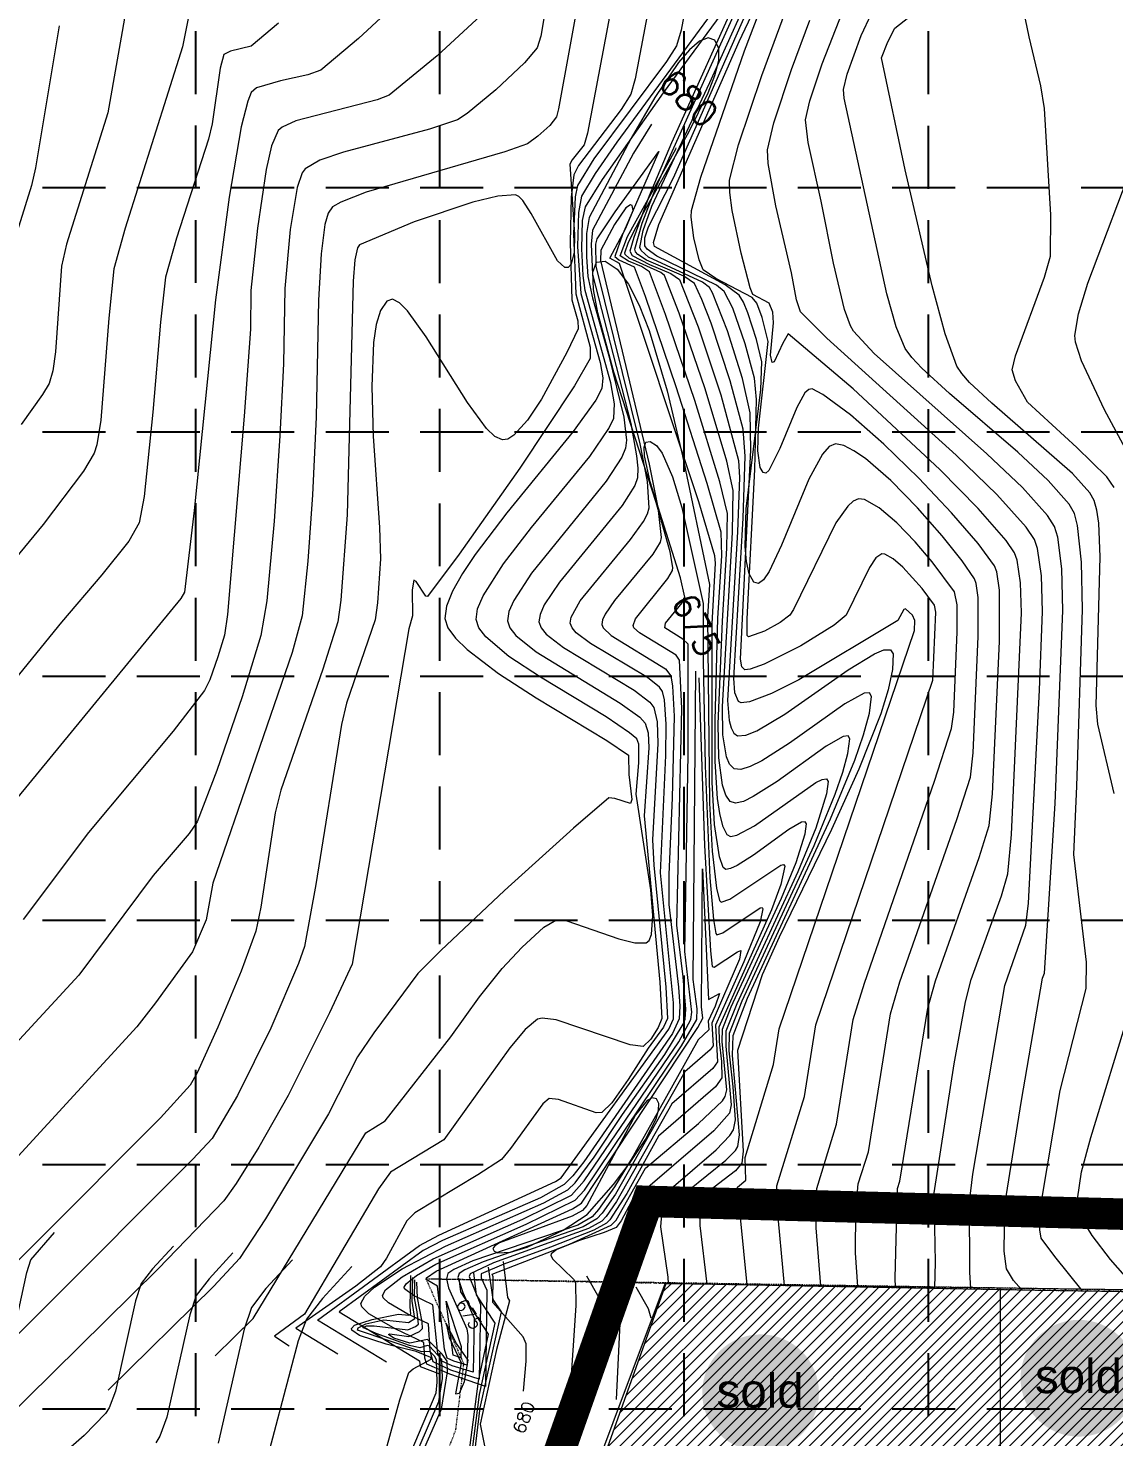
# Model space of a CAD drawing. Extents: x 218174 to 221286, y 216036 to 221010.
# Drawn here: x 219211 to 219555.9, y 218281.2 to 218728.7 of the extents above; entities that cross this region are included whole.
import ezdxf
from ezdxf.enums import TextEntityAlignment as Align

# ---------------------------------------------------------------- set-up
doc = ezdxf.new("R2010")
doc.units = 0
doc.header["$MEASUREMENT"] = 0
doc.linetypes.add('DASHED', pattern=[0.75, 0.5, -0.25])
doc.linetypes.add('DIVIDE', pattern=[1.25, 0.5, -0.25, 0, -0.25, 0, -0.25])
doc.layers.get('0').update_dxf_attribs({"lineweight": 0})
for name, color, linetype in [('1 LIMITS OF DISTURBANCE', 1, 'DASHED'), ('1 SODDED LOT', 2, 'Continuous'), ('1 SOLD LOT', 7, 'Continuous'), ('BASE', 7, 'Continuous'), ('GRID', 251, 'DASHED')]:
    doc.layers.add(name, color=color, linetype=linetype)
for name, color, linetype, lineweight in [('1 TOPO', 42, 'Continuous', 0), ('25', 7, 'Continuous', 0), ('PH.5-27', 7, 'Continuous', 0), ('PH.5-29', 7, 'Continuous', 0)]:
    doc.layers.add(name, color=color, linetype=linetype, lineweight=lineweight)
doc.styles.add('ROMANS', font='ROMANS')
doc.styles.add('ryland', font='ARIAL.TTF', dxfattribs={"height": 25})

# ---------------------------------------------------------------- blocks, each defined once
blk = doc.blocks.new('Sold')
h = blk.add_hatch(color=7)
h.paths.add_polyline_path([(38.78, 18.77, 1), (0.52, 18.77, 1)])
h.paths.add_polyline_path([(2.42, 10.89), (36.59, 10.89), (36.59, 27.86), (2.42, 27.86)], flags=24)
at = {"layer": 'BASE', "color": 7, "style": 'ryland'}
blk.add_text('sold', height=11.127, dxfattribs=at).set_placement((19.5, 13.9), align=Align.CENTER)

msp = doc.modelspace()

# ---------------------------------------------------------------- hatches: boundary and pattern name
at = {"layer": '1 SODDED LOT', "linetype": 'Continuous', "lineweight": 0}
h = msp.add_hatch(dxfattribs=at)
h.set_pattern_fill('ANSI31', color=256, scale=20, style=0)
edge = h.paths.add_edge_path()
edge.add_line((218792.99, 218306.42), (218792.59, 218436.94))
edge.add_arc((218809.71, 218436.99), 17.12, 84.1485, 180.1769, ccw=False)
edge.add_arc((218825.16, 218587.75), 134.43, 264.1485, 275.8515)
edge.add_arc((218866.01, 218189.15), 266.26, 85.562, 95.8515, ccw=False)
edge.add_arc((218884.6, 218428.67), 26.02, 52.5044, 85.562, ccw=False)
edge.add_arc((218914.77, 218468), 23.56, 232.5044, 278.9543)
edge.add_arc((218907.3, 218515.43), 71.57, 278.9543, 298.81)
edge.add_arc((218927.45, 218478.79), 29.75, 298.81, 364.7503)
edge.add_arc((218887.64, 218475.48), 69.7, 4.7503, 26.0245)
edge.add_arc((218969.43, 218515.42), 21.32, 165.9265, 206.0245, ccw=False)
edge.add_arc((218911.58, 218529.92), 38.32, 345.9265, 362.7294)
edge.add_arc((218991.01, 218533.7), 41.19, 164.4926, 182.7294, ccw=False)
edge.add_line((218951.31, 218544.72), (218957.03, 218581.8))
edge.add_line((218957.03, 218581.8), (218965.35, 218619.65))
edge.add_line((218965.35, 218619.65), (218975.78, 218655.32))
edge.add_line((218975.78, 218655.32), (218986.91, 218686.13))
edge.add_line((218986.91, 218686.13), (219005.57, 218729.07))
edge.add_line((219005.57, 218729.07), (219024.23, 218763.89))
edge.add_line((219024.23, 218763.89), (219038.12, 218787.66))
edge.add_line((219038.12, 218787.66), (219056.01, 218813.96))
edge.add_line((219056.01, 218813.96), (219076.24, 218840.99))
edge.add_line((219076.24, 218840.99), (219154.94, 218943.26))
edge.add_line((219154.94, 218943.26), (219302.14, 219136.13))
edge.add_line((219302.14, 219136.13), (219343.03, 219189.81))
edge.add_arc((219358.01, 219178.4), 18.83, 94.0566, 142.7107, ccw=False)
edge.add_arc((219358.35, 219173.7), 23.55, 38.4966, 94.0566, ccw=False)
edge.add_line((219376.78, 219188.36), (219456.76, 219127.36))
edge.add_line((219456.76, 219127.36), (219452.08, 219117.05))
edge.add_line((219452.08, 219117.05), (219286.11, 218898.6))
edge.add_line((219286.11, 218898.6), (219195.77, 218780.9))
edge.add_line((219195.77, 218780.9), (219157.7, 218731.72))
edge.add_line((219157.7, 218731.72), (219120.91, 218661.87))
edge.add_line((219120.91, 218661.87), (219113.01, 218647.54))
edge.add_line((219113.01, 218647.54), (219092.51, 218576.61))
edge.add_line((219092.51, 218576.61), (219085.97, 218555.86))
edge.add_line((219085.97, 218555.86), (219078.15, 218507.76))
edge.add_line((219078.15, 218507.76), (219078.17, 218304.72))
edge.add_line((219078.17, 218304.72), (218792.99, 218306.42))
at = {"layer": '1 SODDED LOT', "lineweight": 0}
h = msp.add_hatch(dxfattribs=at)
h.set_pattern_fill('ANSI31', color=256, scale=20, style=0)
edge = h.paths.add_edge_path()
edge.add_line((219569.52, 218186.26), (219569.48, 218327.82))
edge.add_line((219569.48, 218327.82), (219413.57, 218329.77))
edge.add_line((219413.57, 218329.77), (219315.68, 218055.64))
edge.add_line((219315.68, 218055.64), (219438.91, 218009.74))
edge.add_line((219438.91, 218009.74), (219484.79, 218132.12))
edge.add_line((219484.79, 218132.12), (219486.46, 218138.36))
edge.add_line((219486.46, 218138.36), (219486.18, 218144.32))
edge.add_line((219486.18, 218144.32), (219484.79, 218151.11))
edge.add_arc((219521.78, 218162.54), 38.71, 44.3634, 197.1674, ccw=False)
edge.add_arc((219559.82, 218201.95), 16.13, 229.9891, 283.546)
edge.add_line((219563.6, 218186.27), (219566.92, 218186.13))
edge.add_line((219566.92, 218186.13), (219569.52, 218186.26))
at = {"layer": '1 SODDED LOT', "linetype": 'Continuous', "lineweight": 0}
h = msp.add_hatch(dxfattribs=at)
h.set_pattern_fill('ANSI31', color=256, scale=20, style=0)
h.paths.add_polyline_path([(219765.11, 217737.71), (219820.46, 217737.88), (219820.37, 217869.24), (219764.73, 217869.24)])
edge = h.paths.add_edge_path()
edge.add_line((219392.92, 217776.93), (219503.19, 217735.63))
edge.add_line((219503.19, 217735.63), (219545.27, 217737.71))
edge.add_line((219545.27, 217737.71), (219544.96, 217869.2))
edge.add_line((219544.96, 217869.2), (219527.95, 217870.49))
edge.add_arc((219540.11, 218030.34), 160.31, 256.094, 265.6494, ccw=False)
edge.add_arc((219648.69, 218468.89), 612.1, 252.67483, 256.09399, ccw=False)
edge.add_arc((219542.39, 218128.14), 255.15, 247.2631, 252.6748, ccw=False)
edge.add_arc((219437.06, 217876.79), 17.38, 67.2631, 149.2815)
edge.add_arc((219504.73, 217836.58), 96.1, 149.2815, 167.4738)
edge.add_line((219410.92, 217857.42), (219382.56, 217781.49))
edge.add_line((219382.56, 217781.49), (219392.92, 217776.93))
edge = h.paths.add_edge_path()
edge.add_line((219503.49, 217676.92), (219363, 217729.55))
edge.add_line((219363, 217729.55), (219339.35, 217666.49))
edge.add_line((219339.35, 217666.49), (219338.13, 217662.09))
edge.add_arc((219354.35, 217657.62), 16.83, 164.5861, 238.3547)
edge.add_arc((219394.99, 217723.55), 94.28, 238.3547, 259.0999)
edge.add_line((219377.16, 217630.97), (219420.13, 217614.7))
edge.add_line((219420.13, 217614.7), (219456.31, 217607.72))
edge.add_line((219456.31, 217607.72), (219486.94, 217605.85))
edge.add_line((219486.94, 217605.85), (219503.37, 217606.04))
edge.add_line((219503.37, 217606.04), (219503.49, 217676.92))
h.paths.add_polyline_path([(219603.44, 217617.61), (219603.39, 217737.55), (219653.3, 217737.67), (219653.59, 217606.34), (219603.62, 217606.22)])
edge = h.paths.add_edge_path()
edge.add_line((219852.91, 217617.61), (219855.3, 217737.66))
edge.add_line((219855.3, 217737.66), (219875.21, 217737.83))
edge.add_line((219875.21, 217737.83), (219897.6, 217737.8))
edge.add_line((219897.6, 217737.8), (219935.79, 217732.25))
edge.add_line((219935.79, 217732.25), (219947.04, 217729.87))
edge.add_line((219947.04, 217729.87), (219930.2, 217615.47))
edge.add_arc((219912.3, 217618.1), 18.09, 260.3651, 351.6306, ccw=False)
edge.add_arc((219833.22, 217152.27), 454.41, 80.3651, 85.7845)
edge.add_arc((219831.69, 217131.48), 475.26, 85.7845, 87.4986)
edge.add_line((219852.43, 217606.28), (219852.91, 217617.61))
edge = h.paths.add_edge_path()
edge.add_line((220000.05, 218320.76), (219925.43, 218320.76))
edge.add_line((219925.43, 218320.76), (219925.43, 218269.99))
edge.add_line((219925.43, 218269.99), (219923.45, 218248.1))
edge.add_line((219923.45, 218248.1), (219920.53, 218229.56))
edge.add_line((219920.53, 218229.56), (219917.73, 218215.01))
edge.add_line((219917.73, 218215.01), (219916.65, 218207.99))
edge.add_line((219916.65, 218207.99), (219916.5, 218205.03))
edge.add_line((219916.5, 218205.03), (219917.35, 218200.28))
edge.add_arc((219934.2, 218203.32), 17.12, 190.2297, 277.5073)
edge.add_line((219936.44, 218186.35), (219975.9, 218186.62))
edge.add_arc((219975.78, 218204.53), 17.91, 270.3924, 313.4071)
edge.add_arc((220009.53, 218168.85), 31.21, 105.3867, 133.4071, ccw=False)
edge.add_line((220001.25, 218198.94), (220000.05, 218320.76))
edge = h.paths.add_edge_path()
edge.add_line((220103.91, 218319.29), (220193.12, 218318.02))
edge.add_line((220193.12, 218318.02), (220163.87, 218119.36))
edge.add_line((220163.87, 218119.36), (220042.18, 218137.39))
edge.add_line((220042.18, 218137.39), (220044.59, 218140.08))
edge.add_arc((220017.81, 218163.97), 35.88, 318.2666, 424.3728)
edge.add_line((220033.33, 218196.32), (220103.91, 218319.29))
h.paths.add_polyline_path([(220038.08, 218086.6), (220156.76, 218069.34), (220149.39, 218020.03), (220019.24, 218038.76), (220026.73, 218088.84)])
h.paths.add_polyline_path([(220135.16, 217920.92), (220004.83, 217939.7), (220019.41, 218038.78), (220149.59, 218019.96)])
h.paths.add_polyline_path([(220113.48, 217772.46), (219983.32, 217791.36), (219990.77, 217841.39), (220120.66, 217821.91)])

# ---------------------------------------------------------------- linework, layer by layer
at = {"layer": '1 LIMITS OF DISTURBANCE', "lineweight": 0, "ltscale": 50, "const_width": 10, "flags": 128}
msp.add_lwpolyline([(218444.48, 220364.21), (219055.86, 220366.68), (219055.86, 220772.77), (219285.09, 220772.77), (219285.09, 220791.73), (219318.86, 220791.73), (219318.86, 220759.52), (219391.6, 220758.44), (220987.67, 220731.11), (220986.72, 220286.81), (221023.27, 220286.81), (221023.27, 220226.92), (220988.46, 220226.92), (220988.46, 219086.78), (220977.79, 219041.68, 0.030001), (220966.36, 218975.98, 0.037041), (220958.74, 218777.01, -0.010186), (220966.04, 218302.62), (220199.58, 218302.62), (219982.39, 216800.02), (219977.59, 216762.84), (218877.47, 216761.93), (218945.29, 216986.66), (218954.77, 217018.06), (218971.37, 217065.45), (218954.8, 217122.23), (218977.98, 217150.64), (218953.28, 217263.47), (219000.17, 217274.27), (219042.08, 217384.33), (219013.34, 217433.37), (219061.23, 217463.28), (219069.38, 217505.31), (219032.49, 217553.62), (219010.69, 217581.68), (219077.04, 217902.02), (219154.34, 217909.69), (219184.19, 217879.87), (219210.36, 217907.07), (219196.66, 217984.86), (219196.27, 218037.76), (219218.31, 218088.12), (219287.6, 218144.45), (219303.46, 218163.23), (219276.22, 218217), (219308.55, 218249.65), (219362.55, 218227.74), (219407.83, 218356.01), (219624.54, 218350.18), (219618.32, 218768.33), (219580.03, 218772.49), (219581.69, 218810.76), (219618.32, 218809.92), (219616.56, 219036.75), (219553.42, 219045.16), (219530.27, 218997.84), (219491.33, 219015.72), (219509.22, 219059.88), (219452.39, 219092.48), (219322.88, 218925.19), (219168.58, 218724.48), (219101.4, 218550.2), (219137.97, 218518.16), (219105.87, 218463.43), (219082.64, 218238.56), (218854.72, 217964.36), (218635.51, 218283.53), (218444.62, 218285.59), (218423.58, 220363.65)], format="xyb", dxfattribs=at)
at = {"layer": '1 SODDED LOT', "lineweight": 0, "flags": 128}
msp.add_lwpolyline([(219569.52, 218186.26), (219569.48, 218327.82), (219413.57, 218329.77), (219315.68, 218055.64), (219438.91, 218009.74), (219484.79, 218132.12), (219486.46, 218138.36), (219486.18, 218144.32), (219484.79, 218151.11, -0.78695), (219549.45, 218189.6, 0.238035), (219563.6, 218186.27), (219566.92, 218186.13)], format="xyb", close=True, dxfattribs=at)
at = {"layer": '1 TOPO', "color": 5, "linetype": 'Continuous', "lineweight": 0}
for points in [[(219378.09, 218751.3), (219373.91, 218726.15), (219372.68, 218722.51), (219368.72, 218717.72), (219359.62, 218709.1), (219350.47, 218701.63), (219347.36, 218699.6), (219338.52, 218696.61), (219311.2, 218689.39), (219303.71, 218686.76), (219299.06, 218684.08), (219298.09, 218682.73), (219296.45, 218678.17), (219294.24, 218664.77), (219292.6, 218646.02), (219292.12, 218622.06), (219291.01, 218599.19), (219289.11, 218572.14), (219286.81, 218546.79), (219284.95, 218535.81), (219279.02, 218516.32), (219270.96, 218492.95), (219264.66, 218476.6), (219262.16, 218472.88), (219250.74, 218459.56), (219227.05, 218427.93), (219115.06, 218306.56)], [(219345.63, 218753.03), (219315.95, 218725.5), (219303.94, 218715.38), (219299.87, 218713.93), (219291.19, 218712.05), (219283.59, 218709.75), (219281.82, 218708.27), (219280.78, 218705.57), (219278.69, 218697.42), (219274.83, 218675.01), (219270.51, 218642.42), (219263.77, 218575.49), (219260.62, 218549.55), (219259.56, 218547.5), (219207.71, 218484.43)], [(219422.13, 218748.1), (219418.43, 218728.08), (219417, 218723.08), (219413.82, 218718.1), (219390.71, 218687.19), (219385.58, 218678.74), (219384.8, 218675.14), (219384.31, 218663.38), (219384.98, 218644.38), (219389.6, 218627.39), (219389.55, 218623.74), (219384.61, 218615.11), (219367.26, 218588.91), (219347.92, 218561.59), (219337.87, 218548.16), (219337.4, 218548.26), (219334.32, 218552.91), (219333.55, 218553.34), (219332.99, 218550.33), (219333.15, 218542.01), (219331.94, 218537.95), (219313.99, 218431.41), (219306.69, 218415.9), (219293.59, 218389.66), (219284.24, 218373.28), (219277.12, 218361.7), (219273.18, 218356.17), (219252.31, 218334.6), (219202.35, 218285.22)], [(219451.35, 218329.33), (219448.82, 218355.59), (219448.91, 218360.96), (219457.66, 218389.37), (219461.28, 218412.05), (219498.47, 218521.57), (219499.42, 218543.23), (219498.96, 218545.47), (219495.07, 218550.75), (219488.88, 218557.54), (219485.8, 218560.19), (219483.2, 218561.64), (219482.19, 218561.75), (219480.32, 218560.43), (219478.35, 218557.43), (219470.92, 218542.27), (219467.05, 218539.11), (219456.5, 218532.55), (219444.87, 218526.63), (219440.37, 218525.11), (219438.75, 218524.92), (219437.74, 218525.87), (219437.29, 218528.27), (219440.57, 218594.75), (219440.43, 218606.5), (219437.95, 218617.43), (219433.23, 218632.57), (219428.41, 218644.66), (219427.44, 218646.36), (219425.26, 218648.08), (219408.1, 218656.03), (219405.72, 218658.06), (219405.36, 218659.05), (219406.37, 218664.51), (219409.17, 218672.19), (219427.62, 218711.49), (219443.56, 218746.91)], [(219409.86, 218744.67), (219403.86, 218712.6), (219402.53, 218707.8), (219399.45, 218702.95), (219385.86, 218685.13), (219384.34, 218682.13), (219383.48, 218675.04), (219383.25, 218660.69), (219383.72, 218642.39), (219385.64, 218635.71), (219385.79, 218633.21), (219382.11, 218625.69), (219374.09, 218610.92), (219369.61, 218604.17), (219365.34, 218599.44), (219363.4, 218598.2), (219361.66, 218597.91), (219359.29, 218599.03), (219356.6, 218601.57), (219350.54, 218609.77), (219337.49, 218630.72), (219331.57, 218638.93), (219328.99, 218641.47), (219326.75, 218642.59), (219324.93, 218642.02), (219322.98, 218639.04), (219321.6, 218634.59), (219320.72, 218628.92), (219320.14, 218614.92), (219320.66, 218599.09), (219322.66, 218570.12), (219322.92, 218560.11), (219321.96, 218546.16), (219321.26, 218540.79), (219312.13, 218514.28), (219310.51, 218507.54), (219302.35, 218456.67), (219298.78, 218436.99), (219296.91, 218431.55), (219288.06, 218411.04), (219277.54, 218389.64), (219269.42, 218376), (219263.37, 218369.43), (219168.3, 218274.36)], [(219270.46, 218306.93), (219282.52, 218318.85), (219318.3, 218377.84), (219324.45, 218381.59), (219345.3, 218408.28), (219354.42, 218421.01), (219361.61, 218430.04), (219367.87, 218436.63), (219374.87, 218443.08), (219378.83, 218445.44), (219382.16, 218445.13), (219398.71, 218439.47), (219403.78, 218438.13), (219407.32, 218438.14), (219408.26, 218438.85), (219409.02, 218440.8), (219409.47, 218446.88), (219408.86, 218454.96), (219404.16, 218485.4), (219404.99, 218495.31), (219404.97, 218501.27), (219404.34, 218502.92), (219402.09, 218504.92), (219394.6, 218509.95), (219373.73, 218522.51), (219363.77, 218529.14), (219356.39, 218535.4), (219354.21, 218538.25), (219353.32, 218540.84), (219353.81, 218544.24), (219355.57, 218548.43), (219362.01, 218558.56), (219370.94, 218570.07), (219389.42, 218592.7), (219395.53, 218601.51), (219397.06, 218604.8), (219397.26, 218609.37), (219396.11, 218616.07), (219388.02, 218645.42), (219387.36, 218650.13), (219386.94, 218658.68), (219387.14, 218667.68), (219388.05, 218671.98), (219393.46, 218680.67), (219412.84, 218708.23), (219437.96, 218742.4), (219415.39, 218692.33), (219408.33, 218675.46), (219403.41, 218662.28), (219402.18, 218657.92), (219402.89, 218656.52), (219408.42, 218653.65), (219415.16, 218650.82), (219417.94, 218648.86), (219423.92, 218633.88), (219431.08, 218612.25), (219436.68, 218591.38), (219436.98, 218585.96), (219436.36, 218568.77), (219433.22, 218515.17), (219433.71, 218508.79), (219434.31, 218506.41), (219435.2, 218504.75), (219436.42, 218503.96), (219439.02, 218504.15), (219442.51, 218505.5), (219451.4, 218510.75), (219471.57, 218524.84), (219479.86, 218529.95), (219482.9, 218531.2), (219484.96, 218531.27), (219485.84, 218529.92), (219485.64, 218524.95), (219484.27, 218518.53), (219481.9, 218510.95), (219474.93, 218493.33), (219466.22, 218474.2), (219449.57, 218439.9), (219444.24, 218428.03), (219436.36, 218403.95), (219438.16, 218371.94), (219437.78, 218368.17), (219435.73, 218365.72), (219425.36, 218357.74), (219424.38, 218356.17), (219424.43, 218348.37), (219426.6, 218329.76)], [(219439.48, 218329.54), (219436.42, 218360.5), (219439.02, 218362.75), (219438.8, 218369.93), (219447.8, 218399.52), (219449.61, 218410.84), (219492.62, 218537.41), (219492.74, 218540.54), (219491.94, 218542.3), (219489.73, 218544.28), (219489.2, 218544.05), (219487.35, 218540.58), (219455.88, 218521.7), (219447.15, 218517.32), (219440.13, 218514.76), (219437.58, 218514.44), (219436.67, 218514.85), (219435.55, 218517.61), (219435.18, 218522.24), (219438.12, 218573.11), (219438.83, 218592.74), (219438.14, 218601.3), (219434.02, 218616.69), (219427.96, 218635.03), (219425.06, 218642.58), (219422.69, 218647.61), (219419.32, 218649.92), (219407.45, 218655.06), (219404.69, 218656.79), (219403.95, 218657.65), (219403.77, 218658.49), (219406.07, 218666.79), (219410.62, 218678.52), (219440.62, 218744.96)], [(219474.56, 218328.92), (219473.88, 218339.62), (219473.97, 218352.9), (219474.66, 218361.54), (219477.94, 218371.79), (219484.98, 218415.61), (219487.99, 218425.74), (219506.09, 218477.37), (219510.36, 218490.83), (219511.24, 218498.49), (219512.86, 218535.42), (219512.87, 218547.88), (219512.22, 218552.34), (219511.65, 218553.78), (219507.76, 218559.46), (219501.42, 218567.42), (219493.58, 218576.37), (219485.13, 218585), (219477.02, 218592.02), (219473.37, 218594.51), (219470.15, 218596.12), (219467.48, 218596.66), (219465.47, 218595.8), (219463.37, 218593.45), (219459.01, 218585.48), (219450.33, 218564.51), (219446.4, 218556.15), (219444.62, 218553.51), (219443, 218552.29), (219441.57, 218552.77), (219440.08, 218555.39), (219439.18, 218559.25), (219438.78, 218564.11), (219439.16, 218576.03), (219443.74, 218613.96), (219444.06, 218622.72), (219442.42, 218629.88), (219439.69, 218638.33), (219438.25, 218641.73), (219436.93, 218643.87), (219432.42, 218647.18), (219410.03, 218659.36), (219409.72, 218660.67), (219411.4, 218666.33), (219436.9, 218724.48), (219446.68, 218745.11)], [(219556.08, 218582.86), (219553.68, 218586.22), (219544.23, 218595.49), (219528.51, 218609.91), (219524.72, 218616.68), (219523.59, 218620.14), (219524.64, 218624.62), (219533.95, 218649.66), (219535.78, 218656.26), (219535.91, 218669.39), (219533.9, 218703.22), (219532.76, 218710.47), (219529.04, 218725.99), (219525.66, 218742.45)], [(219386.49, 218741.53), (219379.53, 218703.07), (219378.81, 218700.52), (219376.7, 218697.77), (219372.98, 218694.41), (219369.63, 218691.98), (219362.4, 218689.49), (219318.42, 218676.6), (219310.31, 218673.42), (219307.68, 218671.98), (219306.32, 218669.95), (219305.31, 218666.37), (219304.09, 218657.07), (219303.26, 218642.31), (219302.53, 218605.12), (219301.37, 218580.52), (219299.88, 218559.4), (219298.02, 218542.05), (219294.92, 218530.38), (219269.7, 218457.07), (219267.54, 218445.5), (219263.18, 218435.28), (219251.5, 218419.06), (219245.58, 218411.44), (219101.75, 218254.83)], [(219396.79, 218738.2), (219388.75, 218695.4), (219387.64, 218691.7), (219383.81, 218686.87), (219383.1, 218685.51), (219384.6, 218663.24), (219384.47, 218657.6), (219383.47, 218653.72), (219382.54, 218652.73), (219381.52, 218652.66), (219379.16, 218654.83), (219370.85, 218669.9), (219368.17, 218674.01), (219366.93, 218675.26), (219365.79, 218675.79), (219360.25, 218675.32), (219352.31, 218673.41), (219333.62, 218667.16), (219316.3, 218659.88), (219315.61, 218658.96), (219314.76, 218655.09), (219314.3, 218648.37), (219312.39, 218574.13), (219310.39, 218547.05), (219309.39, 218540.13), (219304.61, 218525.09), (219291.23, 218486.69), (219289.52, 218479.48), (219284.95, 218449.53), (219283.38, 218441.89), (219278.64, 218429.1), (219271.26, 218411.32), (219264.75, 218396.83), (219262.46, 218392.93), (219253.03, 218382.55), (219134.25, 218263.51)], [(219499.03, 218328.5), (219499.26, 218336.74), (219498.9, 218358.74), (219505.23, 218399.68), (219508.77, 218419.37), (219510.64, 218426.48), (219520.2, 218453.1), (219522.25, 218460.09), (219523.43, 218472.56), (219526.58, 218542.96), (219526.32, 218552.52), (219525.26, 218559.75), (219524.35, 218562.09), (219521.72, 218565.92), (219512.86, 218576.12), (219500.66, 218588.51), (219473.08, 218614.18), (219452.42, 218631.61), (219450.72, 218628.69), (219448.05, 218622.69), (219447.39, 218622.47), (219446.81, 218624.82), (219447.84, 218635.16), (219447.57, 218638.47), (219446.43, 218641.37), (219441.28, 218644.08), (219440.36, 218646.22), (219437.5, 218657.29), (219434.69, 218670.8), (219433.9, 218676.5), (219433.84, 218680.43), (219436.69, 218691.66), (219444.07, 218713.67), (219454.51, 218741.84)], [(219545.9, 218327.68), (219537.15, 218338.48), (219532.87, 218344.36), (219532.39, 218346.97), (219532.64, 218354.06), (219538.85, 218391.26), (219547.18, 218423.68), (219547.21, 218432.05), (219543.21, 218466.26), (219544.21, 218487.89), (219545.98, 218544.02), (219545.66, 218559.1), (219544.44, 218570.69), (219543.39, 218574.55), (219541.69, 218577.55), (219535.03, 218585.08), (219525.39, 218593.99), (219503.68, 218612.64), (219494.89, 218620.75), (219491.72, 218624.14), (219489.64, 218626.95), (219486.81, 218633.83), (219483.82, 218644.29), (219470.26, 218706.46), (219470.03, 218709.27), (219471.26, 218714.15), (219475.7, 218726.42), (219482.22, 218740.48)], [(219242.54, 218737.29), (219236.36, 218701.84), (219223.23, 218660.15), (219221.56, 218653.17), (219219.7, 218625.96), (219218.86, 218619.83), (219217.65, 218615.81), (219215.57, 218612.35), (219208.79, 218602.8)], [(219356.2, 218734.04), (219340.91, 218719.96), (219325.65, 218707.49), (219321.91, 218705.98), (219296.05, 218699.34), (219291.66, 218697.29), (219290.44, 218696.18), (219288.36, 218691.34), (219286.59, 218683.79), (219283.9, 218665.18), (219281.8, 218645.42), (219281.62, 218633.15), (219279.66, 218605.47), (219274.29, 218542.44), (219273.33, 218535.91), (219271.31, 218528.96), (219268.73, 218521.72), (219267.08, 218518.27), (219257.06, 218505.43), (219230.16, 218473.19), (219209.46, 218445.53)], [(219429.45, 218735.35), (219398.04, 218692.56), (219391.11, 218682.54), (219386.82, 218675.36), (219385.8, 218670.17), (219385.58, 218659.38), (219386.57, 218644.4), (219392.75, 218622.56), (219393.57, 218617.61), (219393.31, 218614.27), (219391.35, 218610.59), (219384.13, 218600.61), (219363.1, 218574.74), (219353.06, 218561.53), (219348.98, 218555.44), (219345.85, 218549.91), (219343.89, 218545.11), (219343.35, 218541.21), (219344.35, 218538.24), (219346.78, 218534.92), (219350.43, 218531.35), (219360.39, 218523.74), (219372.37, 218515.98), (219394.86, 218502.47), (219401.73, 218497.76), (219401.88, 218491.66), (219402.83, 218483.73), (219402.33, 218482.45), (219397.41, 218483.96), (219395.53, 218484.19), (219384.29, 218474.56), (219362.39, 218454.74), (219342.12, 218435.76), (219334.78, 218428.4), (219320.79, 218409.53), (219315.63, 218401.98), (219306.4, 218383.86), (219286.46, 218350.43), (219278.12, 218337.86), (219269.97, 218329.05), (219236.41, 218296.07)], [(219462.86, 218329.13), (219461.35, 218347.6), (219461.57, 218360.13), (219467.8, 218380.58), (219473.12, 218413.83), (219476.7, 218425.36), (219498.97, 218489.53), (219504.41, 218506.2), (219505.06, 218511.48), (219506.14, 218536.96), (219506.15, 218545.55), (219505.31, 218549.63), (219498.24, 218559.21), (219492.81, 218565.51), (219486.98, 218571.55), (219481.39, 218576.37), (219476.67, 218579.01), (219474.83, 218579.21), (219473.15, 218578.48), (219471.37, 218576.87), (219467.66, 218571.54), (219454.17, 218544), (219453.04, 218542.3), (219449.88, 218539.87), (219444.9, 218537.12), (219439.91, 218535.4), (219439.49, 218535.79), (219439.47, 218541.13), (219441.88, 218588.54), (219442.43, 218610.72), (219441.73, 218617.58), (219438.82, 218628.5), (219434.87, 218639.82), (219432.18, 218645.11), (219429.71, 218647.04), (219410.77, 218656.3), (219407.7, 218658.56), (219406.95, 218659.62), (219406.94, 218662.08), (219408.08, 218665.66), (219416.02, 218681.18), (219439.59, 218734.49)], [(219486.53, 218328.71), (219486.41, 218331.64), (219487.15, 218360.14), (219487.9, 218362.41), (219496.85, 218417.39), (219499.3, 218426.11), (219513.17, 218465.23), (219516.3, 218475.46), (219517.37, 218485.52), (219519.58, 218533.89), (219519.6, 218550.2), (219518.74, 218556.05), (219518, 218557.94), (219512.83, 218565.06), (219504.4, 218574.78), (219493.98, 218585.73), (219482.83, 218596.56), (219472.23, 218605.89), (219463.44, 218612.37), (219460.12, 218614.12), (219458.98, 218613.99), (219457.76, 218612.84), (219455.17, 218608.25), (219449.87, 218595.25), (219446.35, 218588.18), (219445.35, 218587.36), (219444.48, 218587.62), (219443.58, 218589.2), (219442.8, 218594.46), (219443.03, 218601.66), (219446.06, 218629.19), (219444.21, 218636.79), (219442.47, 218641.33), (219441.03, 218643.19), (219429.52, 218649.16), (219425.47, 218651.94), (219424.14, 218655.17), (219422.52, 218662.1), (219421.69, 218668.73), (219421.78, 218670.81), (219424.75, 218681.37), (219438.63, 218721.58), (219443.27, 218733.73)], [(219526.56, 218328.02), (219524.1, 218330.91), (219521.79, 218334.59), (219521.05, 218340.18), (219521.33, 218354.94), (219526.58, 218388.05), (219533.31, 218426.92), (219533.87, 218428.47), (219537.27, 218482.38), (219539.7, 218543.72), (219539.37, 218556.96), (219538.11, 218567.06), (219537.04, 218570.4), (219534.87, 218573.89), (219526.9, 218582.83), (219515.6, 218593.49), (219479.76, 218625.38), (219473.19, 218632.51), (219472.26, 218634.17), (219470.39, 218639.38), (219466.89, 218654.04), (219462.98, 218673.78), (219458.78, 218692.38), (219457.97, 218699.65), (219459.35, 218705.65), (219463.22, 218717.39), (219469.82, 218734.18)], [(219261.96, 218732.34), (219260.05, 218722.77), (219241.83, 218665.25), (219238.26, 218652.33), (219236.65, 218636.64), (219234.1, 218604.18), (219232.78, 218596.33), (219231.97, 218593.72), (219228.63, 218587.95), (219215.76, 218571.1), (219165.33, 218509.96)], [(219290.49, 218730.35), (219281.84, 218723.07), (219275.29, 218721.48), (219273.2, 218720.37), (219272, 218715.98), (219269.41, 218698.31), (219268.28, 218693.46), (219258.11, 218662), (219254.66, 218649.66), (219253.02, 218635.38), (219250.66, 218606.77), (219247.9, 218579.98), (219246.3, 218571.63), (219242.95, 218565.79), (219234.42, 218555.09), (219221.58, 218540.07), (219184.71, 218494.76)], [(219220.84, 218729.48), (219213.37, 218684.38), (219212.07, 218678.72), (219205.45, 218657.67)], [(219510.48, 218328.3), (219510.13, 218333.47), (219510.05, 218355.82), (219511.14, 218364.69), (219521.35, 218424.62), (219528, 218443.74), (219528.78, 218450.78), (219532.3, 218518.41), (219533.24, 218543.39), (219532.94, 218554.79), (219531.73, 218563.43), (219530.69, 218566.25), (219528.03, 218570.22), (219518.76, 218580.58), (219505.87, 218593.08), (219464.79, 218630.2), (219456.41, 218638.57), (219455.16, 218642.45), (219453.55, 218650.98), (219448.58, 218672.34), (219446.11, 218685.76), (219445.9, 218690.04), (219447.9, 218698.67), (219453.5, 218715.57), (219459.37, 218731.29)], [(219556.03, 218485.57), (219550.8, 218507.59), (219550.29, 218513.53), (219551.6, 218560.82), (219551.12, 218571.53), (219550.56, 218575.66), (219549.73, 218578.71), (219548.33, 218581.14), (219542.83, 218587.22), (219517.15, 218609.56), (219510.1, 218616.21), (219507.63, 218619.02), (219506.08, 218621.39), (219502.37, 218631.6), (219498.17, 218646.86), (219489.62, 218683.69), (219482.11, 218719.31), (219484.17, 218724.45), (219486.35, 218728.69), (219490.75, 218732.2)], [(219414.42, 218329.97), (219414.32, 218331.95), (219411.96, 218347.91), (219412.35, 218351.85), (219414.56, 218354.52), (219432.68, 218369.07), (219435.7, 218372.18), (219436.46, 218373.45), (219436.98, 218377.17), (219434.74, 218402.35), (219434.96, 218408.76), (219439.59, 218420.6), (219465.91, 218477.5), (219473.65, 218496.22), (219476.45, 218504.28), (219478.28, 218511.11), (219478.94, 218516.43), (219478.33, 218517.6), (219476.6, 218517.45), (219470.52, 218514.13), (219452.85, 218501.61), (219444.14, 218496.01), (219440.44, 218494.16), (219437.42, 218493.24), (219435.26, 218493.48), (219433.85, 218494.88), (219432.82, 218497.25), (219431.71, 218504.26), (219431.55, 218513.21), (219434.82, 218568.51), (219435.03, 218581.82), (219433.03, 218591.18), (219426.09, 218614.11), (219417.87, 218638.23), (219413.19, 218650.11), (219412.02, 218651.15), (219401.96, 218655.67), (219400.68, 218656.8), (219400.59, 218657.35), (219401.71, 218660.7), (219406.57, 218670.32), (219420.9, 218695.67), (219427.08, 218708.19), (219429.2, 218713.71), (219430.4, 218718.47), (219430.47, 218722.27), (219429.21, 218724.91), (219427.02, 218725.72), (219424.29, 218724.61), (219421.13, 218721.87), (219417.65, 218717.78), (219410.13, 218706.75), (219402.59, 218693.84), (219389.29, 218668.6), (219388.44, 218663.52), (219388.42, 218656.07), (219388.83, 218649.89), (219390.31, 218643.1), (219395.5, 218624.67), (219400.25, 218605.12), (219401.06, 218597.83), (219400.82, 218595.32), (219399.67, 218592.46), (219394.6, 218584.85), (219370.92, 218555.61), (219365.27, 218546.96), (219363.73, 218543.38), (219363.3, 218540.46), (219364.08, 218538.25), (219365.99, 218535.84), (219372.45, 218530.58), (219399.12, 218514.29), (219405.33, 218509.81), (219407.06, 218507.93), (219407.99, 218504.87), (219408.22, 218500.1), (219406.73, 218478.54), (219411.66, 218425.68), (219412.29, 218414.16), (219411.2, 218411.3), (219408.83, 218407.58), (219406.4, 218405.22), (219402.25, 218405.78), (219378.74, 218413.66), (219374.34, 218414.18), (219372.86, 218413.85), (219368.88, 218410.63), (219364, 218404.84), (219343.07, 218375.58), (219326.14, 218365.3), (219322.28, 218359.99), (219298.84, 218320.15), (219289.25, 218313.19), (219293.96, 218310.15)], [(219409.03, 218698.26), (219409.01, 218698.23), (219403.28, 218689.04), (219390.29, 218664.58), (219389.83, 218660.07), (219390.28, 218650.5), (219402.47, 218603.14), (219404.33, 218592.92), (219404.7, 218588.91), (219404.57, 218585.85), (219403.76, 218583.44), (219399.69, 218577.06), (219379.77, 218552.7), (219374.96, 218545.49), (219373.65, 218542.51), (219373.27, 218540.08), (219373.94, 218538.25), (219375.57, 218536.26), (219381.08, 218531.94), (219403.51, 218518.46), (219408.51, 218514.61), (219409.78, 218512.95), (219410.83, 218508.4), (219411.09, 218501.51), (219409.32, 218470.84), (219409.77, 218462.8), (219413.63, 218424.1), (219414.14, 218414.09), (219412.88, 218411.32), (219408.02, 218404.72), (219401.61, 218394.7), (219396.39, 218387.3), (219393.22, 218384.25), (219391.46, 218384.18), (219379.51, 218388.43), (219376.49, 218388.69), (219374.5, 218387.04), (219364.29, 218372.82), (219361.43, 218369.33), (219353.85, 218364.4), (219333.87, 218352.4), (219331.36, 218349.82), (219324.85, 218338.02), (219322.9, 218335.18), (219315.08, 218329.07), (219296, 218315.7), (219309.43, 218307.55)], [(219324.89, 218304.94), (219302.89, 218318.31), (219335.33, 218341.96), (219341.45, 218345.33), (219378.55, 218362.34), (219380.3, 218363.47), (219414.6, 218410.76), (219415.99, 218414.02), (219416.02, 218419.07), (219411.9, 218460.43), (219413.64, 218497.65), (219413.72, 218507.66), (219413.13, 218515.37), (219412.51, 218517.96), (219411.61, 218519.35), (219407.76, 218522.49), (219389.64, 218533.24), (219385.13, 218536.66), (219383.79, 218538.24), (219383.25, 218539.7), (219383.56, 218541.65), (219386.35, 218546.78), (219402.32, 218566.29), (219406.52, 218572.05), (219407.79, 218574.43), (219408.33, 218576.38), (219407.73, 218584.7), (219405.46, 218596.67), (219391.46, 218653.1), (219391.39, 218660.11), (219391.77, 218661.83), (219397.45, 218670.42), (219411.4, 218689.55), (219399.86, 218663.22), (219397.4, 218656.22), (219398.63, 218655.1), (219403.5, 218652.87), (219406.98, 218643.58), (219416.77, 218614.89), (219426.63, 218584.21), (219431.05, 218568.69), (219431.27, 218561.08), (219429.98, 218541.3), (219429.15, 218508.78), (219429.2, 218495.74), (219429.92, 218484.04), (219430.63, 218479.2), (219431.62, 218475.29), (219432.93, 218472.53), (219434.16, 218471.93), (219436.13, 218472.33), (219441.74, 218475.34), (219461.23, 218489.04), (219463.31, 218490.08), (219464.67, 218490.28), (219465.15, 218489.45), (219464.66, 218485.53), (219461.24, 218474.54), (219455.54, 218460.74), (219436.12, 218418.77), (219432.71, 218410.04), (219432.61, 218405.29), (219434.37, 218386.67), (219433.82, 218384), (219428.88, 218378.4), (219402.69, 218356.01), (219399.37, 218349.87), (219397.81, 218347.74), (219394.02, 218346.13), (219386.12, 218343.54), (219379.02, 218340.71), (219377.16, 218339.31), (219377.05, 218338.87), (219377.69, 218337.66), (219384.23, 218331.31), (219384.88, 218330.17), (219384.97, 218322.91), (219383.13, 218294.4)], [(219397.92, 218293.08), (219400.48, 218345.85), (219400.25, 218347.22), (219429.6, 218372.36), (219433.91, 218376.94), (219435.14, 218378.72), (219435.77, 218381.87), (219435.04, 218392.42), (219433.72, 218403.8), (219433.84, 218409.4), (219437.85, 218419.69), (219460.72, 218469.12), (219467.45, 218485.38), (219469.88, 218492.39), (219471.47, 218498.32), (219472.05, 218502.94), (219471.5, 218503.93), (219469.95, 218503.74), (219464.52, 218500.65), (219448.92, 218489.42), (219441.38, 218484.59), (219438.25, 218483.1), (219435.77, 218482.5), (219434.09, 218483.01), (219432.67, 218485.09), (219431.62, 218488.24), (219430.44, 218496.96), (219430.19, 218507.71), (219431.56, 218540.39), (219432.99, 218563.49), (219433.14, 218574.59), (219430.79, 218584.57), (219422.78, 218610.48), (219413.52, 218637.81), (219408.44, 218651.35), (219405.92, 218652.97), (219401.76, 218654.67), (219399.07, 218656.37), (219401.39, 218662.59), (219416.73, 218690.34), (219416.89, 218690.7)], [(219563.38, 218588.21), (219553.01, 218607.53), (219545.7, 218623.05), (219543.77, 218629), (219543.52, 218631.14), (219544.71, 218637.97), (219547.69, 218647.68), (219563.5, 218689.4)], [(219368.34, 218295.72), (219369.23, 218305.2), (219369.26, 218310.74), (219368.23, 218312.98), (219358.67, 218323.85), (219358.77, 218331.99), (219358.39, 218332.84), (219383.04, 218342.39), (219396.28, 218348.42), (219397.8, 218350.08), (219407.15, 218366.57), (219423.96, 218380.78), (219431.59, 218387.99), (219432.49, 218389.28), (219432.95, 218391.47), (219431.51, 218406.77), (219431.59, 218410.69), (219434.39, 218417.86), (219450.35, 218452.36), (219455.04, 218463.71), (219457.85, 218472.74), (219458.25, 218475.96), (219457.84, 218476.63), (219456.7, 218476.45), (219452.7, 218474.14), (219441.44, 218466.03), (219436.22, 218462.69), (219434.16, 218461.74), (219432.63, 218461.48), (219431.77, 218462.05), (219430.63, 218465.44), (219429.09, 218475.72), (219428.33, 218489.19), (219428.35, 218539.51), (219429.41, 218558.81), (219429.17, 218561.12), (219424.09, 218578.22), (219398.85, 218653.98), (219395.81, 218655.65), (219400.87, 218665.18), (219403.23, 218670.85), (219402.93, 218672.45), (219402.39, 218672.65), (219400.92, 218671.7), (219397.24, 218666.35), (219392.93, 218658.24), (219392.79, 218654.88), (219408.34, 218590.17), (219411.03, 218576.45), (219412.09, 218566.91), (219411.77, 218565.44), (219409.49, 218561.58), (219397.31, 218546.92), (219394.29, 218542.58), (219393.46, 218540.79), (219393.22, 218539.32), (219393.64, 218538.23), (219396.2, 218535.79), (219413.49, 218525.21), (219415.23, 218522.97), (219415.76, 218519.71), (219416.24, 218510.14), (219415.66, 218484.25), (219414.6, 218459.83), (219414.59, 218450.31), (219417.66, 218424.09), (219418.04, 218418.08), (219417.84, 218413.96), (219415.72, 218409.38), (219387.54, 218368.55), (219384.06, 218364.09), (219381.35, 218361.33), (219373.74, 218357.12), (219342.65, 218343.59), (219336.5, 218340.41), (219309.79, 218320.91), (219335.33, 218305.37), (219335.56, 218303.54), (219341.64, 218301.24)], [(219356.26, 218297.24), (219344.96, 218301.11), (219337.64, 218304.28), (219337.02, 218306.17), (219336.75, 218311.21), (219327.78, 218315.37), (219319.28, 218320.27), (219316.97, 218322.54), (219316.68, 218323.52), (219317.97, 218325.91), (219321.05, 218328.71), (219329.87, 218334.54), (219343.55, 218341.83), (219374.8, 218355.51), (219382.51, 218359.68), (219384.76, 218361.91), (219390.79, 218370.01), (219399.79, 218383.58), (219413.33, 218402.71), (219419.09, 218412.32), (219419.69, 218413.89), (219419.99, 218417.08), (219419.11, 218427.32), (219417.06, 218443.78), (219418.63, 218512.64), (219417.95, 218527.98), (219416.87, 218529.5), (219405.22, 218536.59), (219403.48, 218538.21), (219403.19, 218538.95), (219403.93, 218541.13), (219414.22, 218553.87), (219415.68, 218556.46), (219415.84, 218557.44), (219414.97, 218562.42), (219410.48, 218578.02), (219397.1, 218619.49), (219391.99, 218638.34), (219390.65, 218645.75), (219390.44, 218651.24), (219391.59, 218654.36), (219394.34, 218654.68), (219398.11, 218652.14), (219401.7, 218647.39), (219405.08, 218640.78), (219408.26, 218632.69), (219414.01, 218613.53), (219418.91, 218592.84), (219427.47, 218552.01), (219426.87, 218541.74), (219427.51, 218482.53), (219428.31, 218467.3), (219429.67, 218455.54), (219430.61, 218451.57), (219431.19, 218451.09), (219433.9, 218452), (219450.11, 218462.84), (219451.03, 218462.99), (219451.36, 218462.47), (219450.17, 218456.7), (219447.14, 218448.59), (219430.47, 218411.33), (219430.54, 218406.84), (219431.32, 218400.43), (219431.42, 218395.28), (219429.36, 218392.35), (219411.32, 218376.77), (219401.16, 218358.52), (219395.81, 218350.14), (219394.75, 218349.1), (219390.72, 218346.83), (219377, 218341.44), (219362.15, 218336.1), (219354.9, 218333.02), (219354.94, 218331.76), (219356.7, 218327.82), (219356.26, 218297.24)], [(219354.32, 218299.5), (219345.31, 218302.35), (219339.73, 218305.01), (219338.77, 218308.45), (219338.19, 218317.06), (219331.65, 218320.19), (219325.47, 218323.76), (219323.78, 218325.41), (219323.58, 218326.12), (219324.51, 218327.86), (219329.8, 218332.07), (219339.7, 218337.79), (219368.19, 218350.41), (219383.67, 218358.03), (219387.69, 218362.57), (219417.68, 218406.72), (219421.55, 218413.83), (219421.85, 218416.1), (219419.64, 218435.45), (219420.74, 218498.16), (219420.67, 218533), (219418.95, 218534.64), (219413.32, 218538.19), (219413.54, 218539.68), (219418.77, 218546.16), (219419.6, 218547.97), (219418.21, 218554.06), (219408.61, 218584.57), (219406.79, 218592.86), (219406.68, 218595.65), (219407.27, 218597.24), (219408.67, 218597.4), (219410.59, 218596.11), (219412.41, 218593.69), (219415.75, 218586.23), (219418.67, 218576.49), (219425.42, 218546), (219425.42, 218528), (219426.12, 218494.43), (219427.53, 218458.8), (219428.71, 218445.6), (219429.44, 218441.09), (219429.81, 218440.73), (219431.72, 218441.37), (219443.54, 218449.25), (219444.22, 218449.36), (219444.46, 218448.98), (219443.6, 218444.8), (219438.41, 218432.13), (219429.34, 218411.97), (219430.03, 218400.35), (219428.54, 218398.24), (219415.49, 218386.96), (219397.97, 218355.99), (219394.62, 218351.22), (219393.22, 218349.77), (219389.03, 218347.36), (219358.88, 218336.45), (219351.4, 218333.03), (219351.13, 218332.19), (219354.71, 218323.25), (219354.32, 218299.5)], [(219352.38, 218301.76), (219345.72, 218303.73), (219342.18, 218305.37), (219341.18, 218307.69), (219339.62, 218323.17), (219333.43, 218326.11), (219330.6, 218328.28), (219330.47, 218328.72), (219331.06, 218329.82), (219334.36, 218332.46), (219340.57, 218336.03), (219369.19, 218348.79), (219384.83, 218356.38), (219387.75, 218359.61), (219418.53, 218405.48), (219423.4, 218413.76), (219423.56, 218417.23), (219422.26, 218426.5), (219423.09, 218524.41)], [(219424.09, 218522.38), (219425.89, 218469.08), (219427.74, 218435.64), (219428.28, 218430.61), (219428.95, 218430.46), (219436.34, 218435.33), (219437.41, 218435.72), (219437.03, 218432.91), (219428.22, 218412.61), (219428.64, 218405.43), (219427.72, 218404.13), (219419.65, 218397.15), (219397.62, 218358.31), (219393.41, 218352.3), (219391.69, 218350.45), (219387.33, 218347.91), (219355.59, 218336.78), (219349.73, 218334.23), (219347.89, 218333.05), (219347.53, 218331.79), (219349.1, 218327.03), (219352.66, 218318.95), (219352.38, 218301.76)], [(219350.43, 218304.02), (219346.24, 218305.2), (219344.09, 218306.23), (219343.28, 218309.1), (219341.05, 218329.09), (219337.42, 218331.15), (219337.6, 218331.77), (219340.58, 218333.82), (219383.96, 218353.66), (219386.79, 218355.45), (219423.77, 218411.26), (219425.37, 218414.21), (219424.92, 218417.85), (219425.25, 218461.66), (219427.12, 218420.14), (219430.61, 218422.09), (219429.24, 218418.02), (219427.09, 218413.26), (219427.26, 218410.51), (219423.82, 218407.35), (219403.18, 218370.41), (219397.27, 218360.64), (219392.21, 218353.39), (219390.16, 218351.13), (219385.63, 218348.46), (219352.3, 218337.1), (219346.23, 218334.37), (219344.38, 218333.07), (219343.95, 218331.36), (219344.6, 218328.56), (219350.33, 218315.55), (219350.72, 218313.4), (219350.43, 218304.02)], [(219561.89, 218329.58), (219554.92, 218337.59), (219549.04, 218345.13), (219545.25, 218351.39), (219544.47, 218353.77), (219544.35, 218356.76), (219545.7, 218365.37), (219548.58, 218376.34), (219561.05, 218416.81)], [(219388.64, 218351.81), (219396.97, 218361.34), (219402.31, 218368.41), (219407.15, 218375.71), (219410.51, 218382.27), (219411.32, 218384.95), (219411.41, 218387.09), (219410.63, 218388.54), (219409.26, 218388.94), (219407.67, 218388.11), (219403.97, 218383.54), (219388.47, 218354.71), (219387.15, 218353.09), (219383.88, 218351.3), (219360.77, 218342.87), (219359.3, 218341.9), (219358.67, 218341), (219359.03, 218340.18), (219360.25, 218339.63), (219364.2, 218339.88), (219369.49, 218341.51), (219381.03, 218346.89), (219388.64, 218351.81)], [(219171.57, 218279.55), (219195.9, 218299.71), (219203.63, 218307.23), (219204.49, 218308.51), (219206.03, 218312.37), (219210.59, 218333.4), (219211.9, 218337.41), (219219.42, 218346.13)], [(219257.19, 218341.79), (219250.55, 218334.57), (219246.91, 218329.87), (219245.1, 218324.41), (219238.75, 218295.76), (219236.72, 218290.43), (219235.6, 218288.63), (219228.8, 218281.62), (219218.73, 218272.89)], [(219276.07, 218339.63), (219268.53, 218331.43), (219264.41, 218326.11), (219262.34, 218319.92), (219255.09, 218287.47), (219252.82, 218281.39), (219251.58, 218279.33)], [(219294.95, 218337.46), (219286.52, 218328.29), (219281.91, 218322.34), (219279.59, 218315.43), (219271.4, 218279.19)], [(219313.83, 218335.29), (219304.53, 218325.15), (219299.42, 218318.57), (219296.81, 218311.69), (219284.65, 218265.49)], [(219357.2, 218335.12), (219358.61, 218324.87), (219361.25, 218320.87), (219354.5, 218290.45), (219352.11, 218270.17), (219348.23, 218266.84), (219344.53, 218253.06), (219342.23, 218221.5), (219342.57, 218201.49), (219343.59, 218179.58), (219345.49, 218173.03), (219343.72, 218166.22), (219338.93, 218139.25), (219337.93, 218136.38), (219332.93, 218128.35), (219325.01, 218118.3), (219318.54, 218108.05), (219314.11, 218100.17), (219312.37, 218095.73), (219309.25, 218073.03), (219305.03, 218027.15)], [(219361.88, 218336.91), (219363.33, 218325.5), (219363.96, 218324.4), (219359.79, 218308.94), (219354.65, 218285.28), (219358.78, 218264.74), (219358.71, 218263.09), (219355.82, 218260.21), (219353.8, 218235.7), (219353.09, 218218.07), (219353.77, 218195.77), (219354.24, 218189.67), (219358.92, 218173.59), (219358.76, 218170.82), (219354.55, 218156.85), (219350.71, 218134.82), (219349.06, 218131.02), (219336.13, 218110.75), (219333.76, 218107.9), (219330.47, 218102.68), (219327.33, 218096.41), (219325.66, 218084.86), (219325.38, 218081.94)], [(219323, 218271.04), (219329.06, 218292.97), (219331.95, 218301.66), (219333.33, 218302.8), (219339, 218305.89), (219338.97, 218306.43), (219334.27, 218308.35), (219324.79, 218310.69), (219316.22, 218313.4), (219313.84, 218315.12), (219313.69, 218315.66), (219314.73, 218316.68), (219320.25, 218318.46), (219328.69, 218320.21), (219331.97, 218319.86), (219332.61, 218320.23), (219332.32, 218322.48), (219332.56, 218332.49)], [(219329.68, 218269.46), (219340.63, 218295.15), (219340.97, 218298.54), (219340.75, 218305.54), (219340.18, 218306.76), (219338.61, 218308.33), (219336.06, 218308.18), (219315.69, 218315.07), (219315.87, 218315.86), (219318.27, 218317.07), (219323.99, 218318.42), (219331.85, 218317.55), (219333.86, 218318.78), (219333.01, 218324.32), (219333.22, 218331.79)], [(219331.9, 218270.33), (219341.47, 218292.45), (219342.63, 218299.77), (219342.44, 218305.78), (219338.51, 218310.05), (219337.85, 218310.27), (219335.46, 218309.53), (219332.15, 218310.2), (219321.58, 218314.01), (219317.34, 218315.92), (219318.47, 218316.49), (219320.88, 218316.52), (219331.67, 218315.25), (219334.07, 218316.26), (219334.97, 218317.04), (219334.64, 218320.87), (219333.73, 218325.3), (219333.87, 218331.08)], [(219347.85, 218331.54), (219348.38, 218327.24), (219357.2, 218313.83), (219353.97, 218298.94), (219350.99, 218276.09)], [(219352.53, 218333.33), (219353.39, 218326.28), (219359.23, 218317.35), (219354.24, 218294.69), (219351.55, 218273.13)], [(219388.36, 218332.32), (219392.32, 218325.48), (219394.01, 218321.18), (219392.9, 218315.35), (219388.33, 218300.62), (219380.29, 218276.93), (219375.58, 218260.45), (219375.54, 218258.07), (219377.89, 218247.05), (219376.38, 218245.48), (219375.18, 218228.75)], [(219334.09, 218271.11), (219342.35, 218289.99), (219344.27, 218301.91), (219344.16, 218305.21), (219342.51, 218307.46), (219337.85, 218312.13), (219332.31, 218311.01), (219327.14, 218312.52), (219325.49, 218313.68), (219325.94, 218313.98), (219331.9, 218313.04), (219335.3, 218314.65), (219336.24, 218315.67), (219336.2, 218317.76), (219334.66, 218325.42), (219334.52, 218330.38)], [(219408.99, 218318.88), (219408.14, 218321.9), (219404.2, 218328.78)], [(219348.49, 218306.28), (219346.05, 218307.12), (219343.83, 218324.33), (219348.61, 218309.88), (219348.49, 218306.28)], [(219348.55, 218304.71), (219346.81, 218294.87), (219348.07, 218295.08), (219349.59, 218298.76), (219350.82, 218305.61), (219347.07, 218310.87), (219343.84, 218317.2), (219344.81, 218312.76), (219348.55, 218304.71)]]:
    msp.add_lwpolyline(points, dxfattribs=at)
at = {"layer": '25', "color": 7, "linetype": 'DASHED', "lineweight": 0}
msp.add_line((219337.42, 218331.43), (219898.36, 218322.64), dxfattribs=at)
at = {"layer": 'GRID', "color": 253, "linetype": 'DASHED', "ltscale": 40}
for p, q in [((219264.25, 216427.78), (219264.25, 220928.3)), ((219341.84, 216427.77), (219341.84, 220928.3)), ((219419.43, 216427.76), (219419.43, 220928.3)), ((219497.03, 216427.74), (219497.03, 220928.3)), ((218255.54, 218678.11), (221204.07, 218678.11)), ((218255.54, 218600.51), (221204.07, 218600.51)), ((218255.54, 218522.92), (221204.07, 218522.92)), ((218255.54, 218445.33), (221204.07, 218445.33)), ((218255.54, 218367.74), (221204.07, 218367.74)), ((218255.54, 218290.14), (221204.07, 218290.14))]:
    msp.add_line(p, q, dxfattribs=at)
at = {"layer": 'PH.5-27', "color": 7, "linetype": 'DIVIDE', "lineweight": 0}
msp.add_lwpolyline([(219211.06, 217864.22), (219233.15, 217909.6), (219218.52, 217938.45), (219212.74, 217975.36), (219213.87, 218024.99), (219222.41, 218056.99), (219250.39, 218099.66), (219313.06, 218140.5), (219326.96, 218166.07), (219320.91, 218181.39), (219308.61, 218191.24), (219308.25, 218204.61), (219323.84, 218222.32), (219346.88, 218283.52), (219349.45, 218304.37), (219337.42, 218331.43), (219532.29, 218327.83), (219898.34, 218322.26)], dxfattribs=at)
at = {"layer": 'PH.5-29', "color": 7, "linetype": 'Continuous', "lineweight": 0}
for p, q in [((219413.34, 218330.03), (219532.29, 218327.83)), ((219519.97, 218212.56), (219519.89, 218328.06)), ((219532.29, 218327.83), (219718.49, 218325))]:
    msp.add_line(p, q, dxfattribs=at)
msp.add_lwpolyline([(219413.34, 218330.03), (219363.79, 218197.78), (219350.94, 218149.2), (219189.57, 217718.43)], dxfattribs=at)

# ---------------------------------------------------------------- block references
at = {"layer": '1 SOLD LOT', "lineweight": 0, "xscale": 0.9695700000156648, "yscale": 0.969569999986561, "zscale": 0.9695699999999999}
for p in [(219525.79, 218281.62), (219424.65, 218277.01)]:
    msp.add_blockref('Sold', p, dxfattribs=at)

# ---------------------------------------------------------------- texts
at = {"layer": '1 TOPO', "color": 5, "linetype": 'Continuous', "lineweight": 0, "style": 'ROMANS'}
for s, height, rotation, p in [('680', 8, 316.1248, (219420.87, 218706.54)), ('675', 8, 296.2639, (219423.3, 218539.13)), ('675', 4, 302.8358, (219351.05, 218320.15)), ('680', 4, 69.411, (219368.47, 218287.34))]:
    msp.add_text(s, height=height, rotation=rotation, dxfattribs=at).set_placement(p, align=Align.MIDDLE)

doc.saveas('drawing.dxf')
